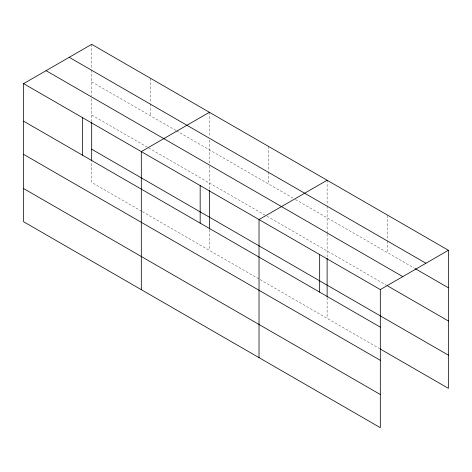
<?xml version="1.0" encoding="UTF-8"?>
<svg xmlns="http://www.w3.org/2000/svg" width="472" height="472" viewBox="0 0 472 472"><rect width="100%" height="100%" fill="white"/><g stroke="black" fill="none" stroke-linecap="round" stroke-linejoin="round"><path stroke-width="0.35" stroke-dasharray="2.36 1.77" d="M209.409 166.055L209.409 189.555M209.409 163.105L209.409 139.529M327.12 234.018L327.12 257.517M327.12 233.28L327.12 206.016M91.692 81.874L175.867 130.467M176.498 130.832L292.947 198.063M295.478 199.526L414.569 268.285M91.692 115.05L148.019 147.571M148.65 147.937L266.367 215.899M266.999 216.264L387.123 285.613M141.689 211.279L91.692 182.41L91.692 161.766M142.326 211.645L259.405 279.241M260.037 279.607L379.464 348.554M387.76 215.262L387.76 240.289M387.76 241.027L387.76 252.803M327.12 180.251L327.12 205.279M327.12 297.69L327.12 318.334M268.261 146.273L268.261 171.301M268.261 172.038L268.261 183.815M209.409 112.295L209.409 136.585M209.409 229.728L209.409 250.372M150.55 78.311L150.55 103.338M150.55 104.076L150.55 115.852M91.692 44.333L91.692 69.36M91.692 70.092L91.692 95.881M91.692 98.831L91.692 121.599"/><path stroke-width="0.71" d="M23.6 83.644L380.308 289.59L380.308 427.667L23.6 221.728L23.6 83.644L91.692 44.333L448.4 250.272L448.4 388.356L380.102 348.926M209.409 112.295L141.311 151.606L141.311 289.69M327.12 180.251L259.028 219.568L259.028 357.646M380.308 289.59L448.4 250.272M69.225 57.307L425.927 263.246M415.207 268.651L448.4 287.814M46.073 70.67L402.775 276.616M387.76 285.985L448.4 320.995M91.692 149.235L448.4 355.18M23.6 121.186L380.308 327.131M23.6 154.362L380.308 360.307M23.6 188.546L380.308 394.492M327.12 258.249L327.12 296.953M319.668 254.579L319.668 292.121M209.409 190.287L209.409 228.991M200.169 185.584L200.169 223.126M91.692 122.325L91.692 161.029M82.458 117.622L82.458 155.164"/></g></svg>
